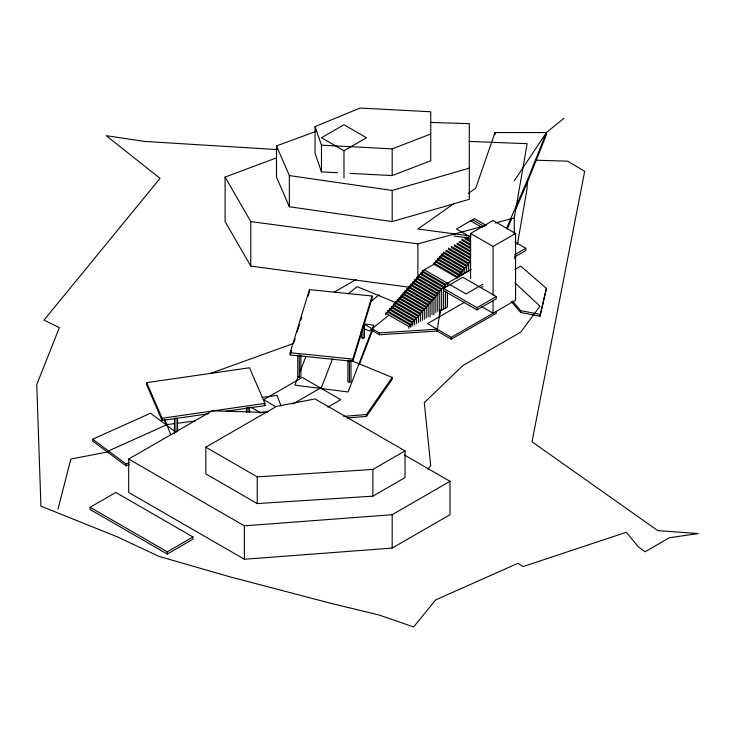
<?xml version="1.0" encoding="UTF-8"?>
<svg xmlns="http://www.w3.org/2000/svg" width="735" height="735" viewBox="0 0 735 735"><rect width="100%" height="100%" fill="white"/><g stroke="black" fill="none" stroke-linecap="round" stroke-linejoin="round"><path stroke-width="1.1" d="M371.478 330.226L379.324 334.756L437.16 331.044L440.201 309.922M439.31 317.446L440.375 310.639M514.279 233.868L514.279 217.882L527.133 143.674L468.958 141.442M514.867 259.032L515.446 255.661M517.394 244.415L527.133 188.197L527.133 181.352M511.165 301.469L520.711 312.494L539.986 316.206L546.417 288.377L520.711 266.116L514.776 269.543M539.986 316.206L546.417 288.377M58.001 509.144L70.854 459.053L109.414 451.63M290.16 352.717L309.444 289.636L372.094 296.021L372.094 298.245L352.809 361.326L290.16 354.941L290.16 352.717L352.809 359.103L372.094 296.021M290.16 354.941L291.492 350.595M294.147 341.894L295.148 338.633M297.142 332.101L299.467 324.493M300.799 320.138L301.791 316.877M308.112 296.214L309.104 292.953M563.763 118.445L546.417 132.548L495.004 132.548L475.72 188.197L468.259 193.47M298.134 376.66L294.873 385.14L348.105 391.975L373.812 325.192L364.744 324.025M300.174 371.359L305.889 356.521M332.505 358.827L321.489 387.446L292.815 404.002M359.525 364.147L372.994 329.161M516.31 208.005L527.133 183.006L546.417 134.771L546.417 132.548L527.133 180.782L506.387 228.686M507.288 228.833L511.349 219.462M514.279 180.782L546.417 132.548M347.113 417.985L366.471 416.387L366.471 414.531L392.178 377.423L350.898 360.407M366.471 416.387L392.178 379.278L392.178 377.423M427.798 469.123L430.738 465.733L424.306 402.661L462.866 365.552L520.711 332.165L539.986 306.192L514.923 282.81M348.215 293.862L357.137 286.65L396.229 302.774M370.403 301.901L379.324 294.689M388.126 315.774L369.383 330.925L364.101 328.747M371.166 331.338L372.948 329.896M454.267 203.338L417.884 229.017L470.942 236.082M343.98 150.721L366.471 137.739L343.98 124.757L321.489 137.739L343.98 150.721L343.98 178.035M334.342 292.089L356.089 279.53M470.584 278.749L470.584 233.464L493.075 220.482L515.566 233.464L515.566 300.257L451.299 337.356L427.522 323.63L464.685 302.168M441.661 254.246L443.591 253.134L466.725 266.493L464.796 267.604L441.661 254.246L441.661 256.258M439.732 256.469L441.661 255.357L464.796 268.716L462.866 269.828L439.732 256.469L439.732 258.454M437.803 258.692L439.732 257.581L462.866 270.939L460.946 272.051L437.803 258.692L437.803 260.622M435.883 260.925L437.803 259.813L460.946 273.163L459.017 274.284L435.883 260.925L435.883 262.781M433.953 263.148L435.883 262.037L459.017 275.395L457.087 276.507L433.953 263.148L433.953 264.885M422.386 273.2L422.386 270.939L433.953 264.26L457.087 277.619M418.527 275.395L420.457 274.284L443.591 287.633L441.661 288.754L418.527 275.395L418.527 277.655M416.598 277.619L418.527 276.507L441.661 289.866L439.732 290.977L416.598 277.619L416.598 279.888M414.669 279.842L416.598 278.73L439.732 292.089L437.803 293.201L414.669 279.842L414.669 282.111M412.739 282.075L414.669 280.963L437.803 294.312L435.883 295.433L412.739 282.075L412.739 284.344M410.819 284.298L412.739 283.186L435.883 296.545L433.953 297.657L410.819 284.298L410.819 286.577M408.89 286.521L410.819 285.41L433.953 298.768L432.024 299.88L408.89 286.521L408.89 288.8M406.96 288.754L408.89 287.633L432.024 300.992L430.094 302.103L406.96 288.754L406.96 291.032M405.031 290.977L406.96 289.866L430.094 303.224L428.165 304.336L405.031 290.977L405.031 293.265M403.102 293.201L405.031 292.089L428.165 305.448L426.236 306.559L403.102 293.201L403.102 295.498M401.172 295.433L403.102 294.312L426.236 307.671L424.306 308.783L401.172 295.433L401.172 297.519M399.243 297.657L401.172 296.545L424.306 309.904L422.386 311.015L399.243 297.657L399.243 299.733M397.323 299.88L399.243 298.768L422.386 312.127L420.457 313.239L397.323 299.88L397.323 301.947M395.393 302.103L397.323 300.992L420.457 314.35L418.527 315.462L395.393 302.103L395.393 304.152M470.584 233.464L493.075 246.455L515.566 233.464M393.464 304.336L395.393 303.224L418.527 316.574L416.598 317.695L393.464 304.336L393.464 306.348M391.534 306.559L393.464 305.448L416.598 318.806L414.669 319.918L391.534 306.559L391.534 308.535M404.535 455.057L450.013 481.315L450.013 514.711L392.178 548.099L244.369 559.234L128.689 492.45L128.689 459.053L212.231 410.819L267.007 412.482M389.605 308.783L391.534 307.671L414.669 321.03L412.739 322.141L389.605 308.783L389.605 310.712M446.485 250.35L468.654 263.148L470.584 262.037L448.414 249.238M387.676 311.015L389.605 309.904L412.739 323.253L410.819 324.374L387.676 311.015L387.676 312.871M443.591 254.062L443.591 252.022L466.725 265.372L468.654 264.26L445.52 250.901M385.756 313.239L387.676 312.127L410.819 325.486L408.89 326.597L385.756 313.239L385.756 314.966M422.386 270.939L445.52 284.298L471.172 269.488M443.591 286.521L445.52 285.41L422.386 272.051L420.457 273.163L443.591 286.521L443.591 309.159M361.39 330.732L361.39 337.494L362.934 338.385L364.477 337.494L364.477 321.719M297.776 355.134L297.776 376.54L299.32 377.432L300.863 376.54L300.863 355.134M514.482 254.87L525.847 248.311L525.847 250.534L514.482 257.094M90.129 507.288L115.836 492.45L192.956 536.973L192.956 539.196L167.249 554.034L90.129 509.511L90.129 507.288L167.249 551.81L192.956 536.973M482.895 284.243L466.082 293.945L424.306 269.828M439.732 311.383L447.45 306.927L447.45 292.227M480.911 287.606L482.895 286.466M205.809 447.183L276.498 406.363L315.058 398.949L405.031 450.895L405.031 477.603L372.902 496.153L257.222 503.576L205.809 473.891L205.809 447.183L257.222 476.859L372.902 469.444L405.031 450.895M496.29 296.545L462.866 277.251L443.591 288.377L477.006 307.671L496.29 296.545L496.29 298.768L477.006 309.904L443.591 290.61M347.894 360.242L347.894 381.649L349.437 382.54L350.981 381.649L350.981 360.242M327.911 407.107L340.764 399.693L302.204 377.423L263.644 399.693L275.515 406.538M436.443 330.631L451.299 339.212L496.29 313.239L496.29 311.383M128.689 459.053L244.369 525.837L392.178 514.711L450.013 481.315M129.25 464.52L126.154 465.916L92.674 441.064L92.674 439.208L150.51 413.235L174.939 431.371M109.414 450.518L167.249 424.545L174.057 423.672M92.674 439.208L126.154 464.061L129.25 462.664M337.448 172.716L321.489 171.871L315.058 153.321L315.058 126.604L360.049 108.054L430.738 111.766L430.738 160.744L392.178 175.582L349.989 173.368M315.058 126.604L321.489 145.162L392.178 148.874L430.738 134.027M408.789 287.164L250.791 266.116L225.085 221.593L225.085 177.071L276.498 157.86M430.499 122.46L469.298 123.636L469.298 199.332L392.178 221.593L289.351 206.755L276.498 177.071L276.498 145.907L316.133 131.345M210.091 373.564L293.642 343.42M276.498 145.907L289.351 175.582L392.178 190.429L469.298 168.168M225.085 177.071L250.791 221.593L417.884 243.855L485.477 225.645M495.445 222.962L514.279 217.882M208.437 413.787L162.113 420.475L146.678 384.837L146.678 382.613L249.505 367.776L264.94 403.405L264.94 405.628L225.388 411.343M146.678 382.613L162.113 418.252L264.94 403.405M262.266 397.341L277.012 395.458L281.092 406.051M177.457 423.241L195.602 420.907M259.115 412.767L268.183 411.6M343.695 416.405L366.471 414.531M364.624 324.411L379.324 332.9L437.16 329.197M535.622 160.193L567.705 161.185L584.683 171.301L532.011 441.781L657.788 530.633L698.25 533.564L669.3 537.772L644.999 551.801L638.283 546.73L626.284 532.287L523.017 566.593L518.01 563.276L435.699 599.898L413.63 626.946L379.058 614.993L330.493 603.224L229.393 576.681L159.017 556.386L116.975 536.725L40.93 506.158L36.75 384.616L59.37 327.626L43.981 320.138L160.055 178.375L106.217 135.663L144.317 141.414L277.104 149.591M454.01 236.054L469.821 238.158M512.626 301.313L520.711 310.639L539.986 314.35M486.304 225.47L474.433 218.626L456.444 229.017L470.281 237.001M514.978 242.026L525.847 248.311M472.513 219.737L484.08 226.417M470.584 220.849L482.151 227.528M466.33 236.946L470.281 239.233M464.796 237.552L470.584 240.887M464.796 238.664L470.584 241.999M461.902 239.215L470.584 244.222M461.902 240.327L470.584 245.343M459.981 241.447L470.584 247.566M459.017 241.999L470.584 248.678M457.087 243.11L470.584 250.901M457.087 244.222L470.584 252.022M454.193 244.783L470.584 254.246M454.193 245.894L470.584 255.357M451.299 246.455L470.584 257.581M451.299 247.566L470.584 258.692M448.414 248.118L470.584 260.925M481.342 306.467L493.075 313.239L493.075 300.79M250.791 407.107L260.677 412.822M264.03 403.533L264.94 405.628M165.007 419.832L170.713 434.67M164.19 419.566L166.229 424.867M520.711 310.639L520.711 312.494M495.004 132.548L495.004 134.771M493.075 246.455L493.075 295.13M477.006 307.671L477.006 309.904M468.654 263.148L468.654 271.408M466.725 265.372L466.725 272.529M464.796 267.604L464.796 273.659M462.866 269.828L462.866 274.798M460.946 272.051L460.946 275.947M459.017 274.284L459.017 277.123M457.087 276.507L457.087 278.234M451.299 337.356L451.299 339.212M447.45 283.186L447.45 286.577M445.52 284.298L445.52 287.688M445.52 291.069L445.52 308.048M441.661 288.754L441.661 310.271M439.732 290.977L439.732 310.253M437.803 293.201L437.803 311.364M435.883 295.433L435.883 312.476M433.953 297.657L433.953 314.727M432.024 299.88L432.024 314.699M430.094 302.103L430.094 316.95M428.165 304.336L428.165 316.914M426.236 306.559L426.236 318.126M424.306 308.783L424.306 319.247M422.386 311.015L422.386 320.368M420.457 313.239L420.457 321.498M418.527 315.462L418.527 322.619M417.884 243.855L417.884 276.966M416.598 317.695L416.598 323.749M414.669 319.918L414.669 324.888M412.739 322.141L412.739 326.037M410.819 324.374L410.819 327.213M408.89 326.597L408.89 328.325M392.178 148.874L392.178 175.582M392.178 190.429L392.178 221.593M392.178 514.711L392.178 548.099M379.324 332.9L379.324 334.756M372.902 469.444L372.902 496.153M362.934 325.991L362.934 338.385M352.809 359.103L352.809 361.326M349.437 360.003L349.437 382.54M321.489 145.162L321.489 171.871M309.444 289.636L309.444 291.868M299.32 354.895L299.32 377.432M289.351 175.582L289.351 206.755M257.222 476.859L257.222 503.576M250.791 221.593L250.791 266.116M249.514 407.677L249.514 412.179M247.971 407.438L247.971 411.949M246.427 407.677L246.427 412.179M244.369 525.837L244.369 559.234M177.539 418.068L177.539 431.583M175.996 417.829L175.996 432.474M174.452 418.068L174.452 433.843M167.249 551.81L167.249 554.034M162.113 418.252L162.113 420.475M126.154 464.061L126.154 465.916"/></g></svg>
